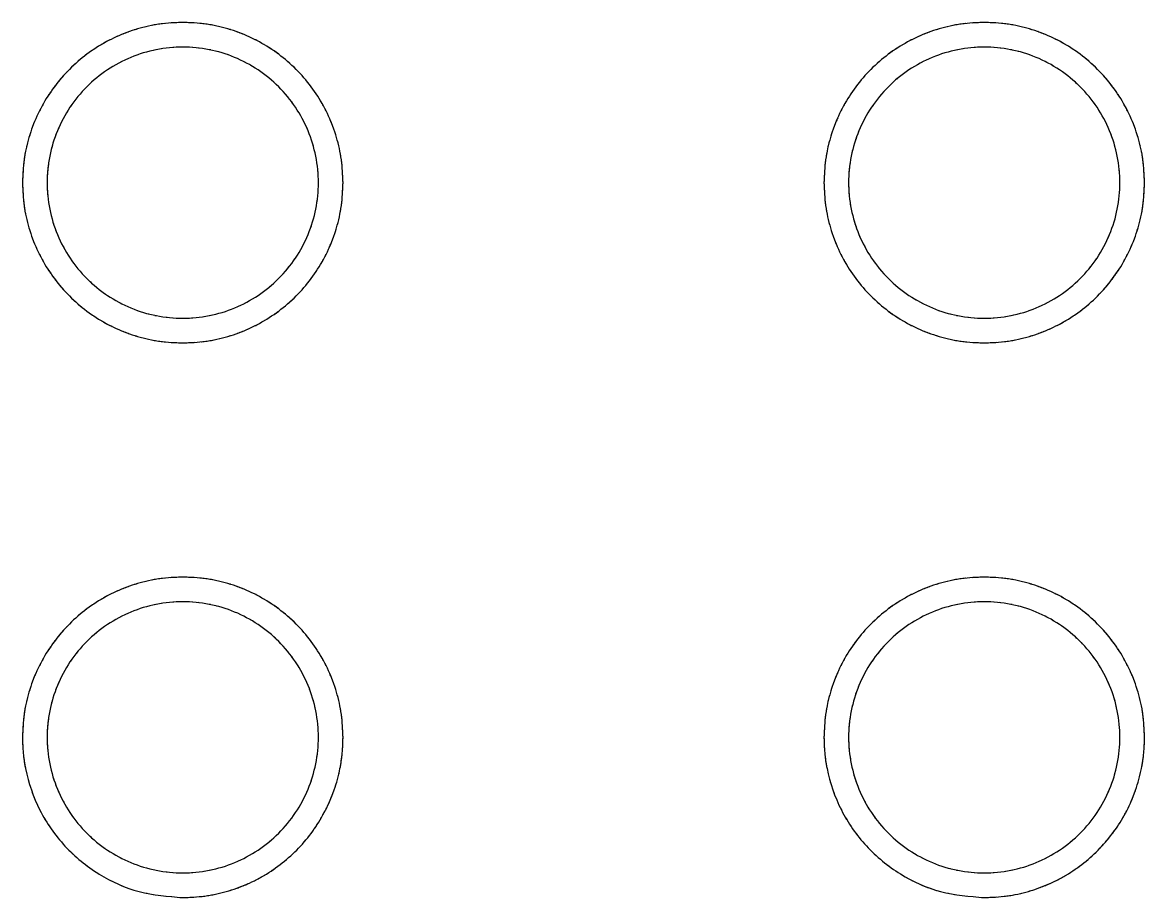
# Model space of a CAD drawing. Header units: millimetres. Extents: x 18456 to 179493, y -203649 to 469211.
# Drawn here: x 123016.5 to 123107.5, y 201347.6 to 201418.6 of the extents above; entities that cross this region are included whole.
import ezdxf

# ---------------------------------------------------------------- set-up
doc = ezdxf.new("R2010")
doc.units = ezdxf.units.MM
doc.linetypes.add('X-평면도(기본형)$0$HIDDENX2', pattern=[0.75, 0.5, -0.25])
doc.layers.add('X-평면도(기본형)$0$FUR', color=6, linetype='Continuous', true_color=0xff00ff)
doc.layers.add('X-평면도(기본형)$0$KITC', color=6, linetype='Continuous', true_color=0xff00ff)

# ---------------------------------------------------------------- blocks, each defined once
blk = doc.blocks.new('X-평면도(기본형)$0$SB1703 1500')
at = {"layer": 'X-평면도(기본형)$0$FUR', "color": 8, "true_color": 0x808080}
for points, knots in [([(556.697, 310.003), (556.723, 310.626), (556.774, 311.867), (557.186, 313.685), (557.83, 315.421), (558.72, 317.05), (559.836, 318.544), (561.158, 319.865), (562.652, 320.981), (564.281, 321.87), (566.016, 322.514), (567.833, 322.926), (569.073, 322.978), (569.695, 323.003)], [0, 0, 0, 0, 0.091524, 0.182233, 0.272609, 0.363089, 0.454127, 0.5459, 0.636938, 0.727418, 0.817791, 0.908493, 1, 1, 1, 1]), ([(569.697, 323.003), (570.32, 322.978), (571.56, 322.926), (573.376, 322.514), (575.112, 321.871), (576.741, 320.982), (578.235, 319.866), (579.557, 318.544), (580.673, 317.051), (581.563, 315.422), (582.207, 313.685), (582.619, 311.867), (582.671, 310.627), (582.697, 310.004)], [0, 0, 0, 0, 0.091491, 0.182185, 0.272558, 0.363043, 0.454089, 0.545871, 0.636919, 0.727407, 0.817785, 0.90849, 1, 1, 1, 1]), ([(621.697, 310.004), (621.723, 310.627), (621.774, 311.867), (622.186, 313.685), (622.831, 315.421), (623.72, 317.05), (624.837, 318.544), (626.159, 319.866), (627.652, 320.982), (629.281, 321.871), (631.017, 322.514), (632.834, 322.926), (634.074, 322.978), (634.697, 323.003)], [0, 0, 0, 0, 0.091522, 0.182228, 0.272599, 0.363075, 0.454107, 0.545876, 0.636911, 0.727393, 0.817771, 0.908481, 1, 1, 1, 1]), ([(634.697, 323.003), (635.32, 322.978), (636.56, 322.926), (638.377, 322.514), (640.113, 321.871), (641.741, 320.982), (643.235, 319.866), (644.557, 318.544), (645.674, 317.05), (646.563, 315.421), (647.207, 313.685), (647.62, 311.867), (647.671, 310.627), (647.697, 310.003)], [0, 0, 0, 0, 0.091499, 0.1822, 0.272579, 0.363068, 0.454117, 0.5459, 0.636946, 0.72743, 0.817802, 0.908499, 1, 1, 1, 1]), ([(558.696, 310.001), (558.695, 311.438), (558.983, 312.888), (560.09, 315.553), (560.901, 316.764), (562.933, 318.798), (564.162, 319.62), (566.827, 320.72), (568.26, 321.003), (571.13, 321.005), (572.581, 320.717), (575.243, 319.612), (576.458, 318.798), (578.488, 316.771), (579.313, 315.539), (580.134, 313.547), (580.553, 312.175), (580.696, 310.724), (580.697, 310.003)], [0, 0, 0, 0, 0.125, 0.125, 0.25, 0.25, 0.375, 0.375, 0.5, 0.5, 0.625, 0.625, 0.75, 0.75, 0.875, 0.875, 0.9375, 1, 1, 1, 1]), ([(623.696, 310.001), (623.695, 311.439), (623.983, 312.888), (625.09, 315.553), (625.901, 316.764), (627.933, 318.798), (629.162, 319.62), (631.827, 320.72), (633.26, 321.004), (636.13, 321.005), (637.581, 320.717), (640.243, 319.612), (641.458, 318.798), (643.488, 316.771), (644.313, 315.539), (645.134, 313.548), (645.553, 312.175), (645.696, 310.724), (645.697, 310.004)], [0, 0, 0, 0, 0.125, 0.125, 0.25, 0.25, 0.375, 0.375, 0.5, 0.5, 0.625, 0.625, 0.75, 0.75, 0.875, 0.875, 0.9375, 1, 1, 1, 1]), ([(569.697, 297.003), (569.074, 297.029), (567.834, 297.081), (566.018, 297.492), (564.282, 298.136), (562.653, 299.025), (561.16, 300.14), (559.838, 301.461), (558.721, 302.955), (557.832, 304.583), (557.187, 306.319), (556.775, 308.137), (556.723, 309.377), (556.697, 310)], [0, 0, 0, 0, 0.091493, 0.182189, 0.272564, 0.363051, 0.454097, 0.545879, 0.636927, 0.727415, 0.817792, 0.908494, 1, 1, 1, 1]), ([(580.697, 310.003), (580.697, 309.283), (580.557, 307.853), (580.132, 306.449), (579.304, 304.456), (578.492, 303.242), (576.46, 301.209), (575.232, 300.387), (572.566, 299.287), (571.136, 299.004), (568.263, 299.002), (566.813, 299.289), (564.149, 300.396), (562.938, 301.207), (560.904, 303.237), (560.082, 304.465), (558.981, 307.132), (558.697, 308.563), (558.696, 310.001)], [0, 0, 0, 0, 0.0625, 0.125, 0.125, 0.25, 0.25, 0.375, 0.375, 0.5, 0.5, 0.625, 0.625, 0.75, 0.75, 0.875, 0.875, 1, 1, 1, 1]), ([(582.697, 310.003), (582.671, 309.38), (582.62, 308.14), (582.207, 306.322), (581.563, 304.586), (580.674, 302.957), (579.557, 301.463), (578.236, 300.142), (576.742, 299.026), (575.113, 298.137), (573.377, 297.493), (571.561, 297.081), (570.321, 297.029), (569.698, 297.003)], [0, 0, 0, 0, 0.091531, 0.182244, 0.272621, 0.363101, 0.454136, 0.545904, 0.636936, 0.727413, 0.817785, 0.908489, 1, 1, 1, 1]), ([(634.697, 297.003), (634.074, 297.029), (632.834, 297.081), (631.018, 297.492), (629.282, 298.136), (627.653, 299.025), (626.16, 300.14), (624.838, 301.462), (623.721, 302.955), (622.832, 304.584), (622.187, 306.32), (621.775, 308.137), (621.723, 309.377), (621.697, 310)], [0, 0, 0, 0, 0.091492, 0.182188, 0.272565, 0.363055, 0.454105, 0.545893, 0.636943, 0.727431, 0.817805, 0.908502, 1, 1, 1, 1]), ([(645.697, 310.004), (645.697, 309.283), (645.557, 307.854), (645.132, 306.449), (644.304, 304.456), (643.492, 303.242), (641.46, 301.209), (640.232, 300.387), (637.566, 299.287), (636.136, 299.004), (633.263, 299.002), (631.813, 299.289), (629.149, 300.396), (627.938, 301.207), (625.904, 303.237), (625.082, 304.466), (623.981, 307.132), (623.697, 308.563), (623.696, 310.001)], [0, 0, 0, 0, 0.0625, 0.125, 0.125, 0.25, 0.25, 0.375, 0.375, 0.5, 0.5, 0.625, 0.625, 0.75, 0.75, 0.875, 0.875, 1, 1, 1, 1]), ([(647.697, 310.003), (647.671, 309.38), (647.619, 308.14), (647.207, 306.322), (646.563, 304.586), (645.674, 302.957), (644.557, 301.463), (643.235, 300.141), (641.741, 299.025), (640.112, 298.136), (638.376, 297.492), (636.559, 297.081), (635.32, 297.029), (634.697, 297.003)], [0, 0, 0, 0, 0.091523, 0.182231, 0.272604, 0.363082, 0.454116, 0.545885, 0.63692, 0.727401, 0.817777, 0.908484, 1, 1, 1, 1]), ([(556.697, 265.007), (556.723, 265.629), (556.775, 266.869), (557.187, 268.686), (557.831, 270.422), (558.72, 272.05), (559.836, 273.544), (561.158, 274.865), (562.652, 275.981), (564.28, 276.87), (566.016, 277.514), (567.833, 277.926), (569.073, 277.978), (569.696, 278.003)], [0, 0, 0, 0, 0.091497, 0.182185, 0.272544, 0.363012, 0.454042, 0.545815, 0.636858, 0.727348, 0.817737, 0.908462, 1, 1, 1, 1]), ([(569.697, 278.003), (570.32, 277.978), (571.56, 277.926), (573.378, 277.514), (575.114, 276.87), (576.743, 275.981), (578.237, 274.864), (579.558, 273.543), (580.675, 272.049), (581.564, 270.42), (582.208, 268.684), (582.62, 266.867), (582.671, 265.626), (582.697, 265.004)], [0, 0, 0, 0, 0.091513, 0.182227, 0.272619, 0.363121, 0.45418, 0.545971, 0.637017, 0.727495, 0.817855, 0.90853, 1, 1, 1, 1]), ([(621.697, 265.004), (621.723, 265.627), (621.774, 266.867), (622.186, 268.685), (622.831, 270.422), (623.721, 272.051), (624.837, 273.545), (626.159, 274.866), (627.653, 275.982), (629.282, 276.871), (631.018, 277.515), (632.834, 277.926), (634.074, 277.978), (634.697, 278.003)], [0, 0, 0, 0, 0.091546, 0.182269, 0.272653, 0.363135, 0.454169, 0.545933, 0.63696, 0.72743, 0.817796, 0.908494, 1, 1, 1, 1]), ([(634.697, 278.003), (635.32, 277.978), (636.56, 277.926), (638.377, 277.514), (640.112, 276.871), (641.741, 275.982), (643.235, 274.866), (644.557, 273.545), (645.673, 272.051), (646.563, 270.422), (647.207, 268.685), (647.619, 266.867), (647.671, 265.627), (647.697, 265.003)], [0, 0, 0, 0, 0.091476, 0.18216, 0.272526, 0.363008, 0.454052, 0.545837, 0.636889, 0.727384, 0.817769, 0.908481, 1, 1, 1, 1]), ([(558.696, 265.006), (558.697, 266.443), (558.98, 267.874), (560.081, 270.54), (560.906, 271.77), (562.93, 273.795), (564.169, 274.622), (566.807, 275.714), (568.267, 276.005), (571.127, 276.005), (572.589, 275.714), (575.226, 274.621), (576.464, 273.795), (578.487, 271.771), (579.313, 270.539), (580.137, 268.54), (580.555, 267.162), (580.697, 265.725), (580.697, 265.003)], [0, 0, 0, 0, 0.125, 0.125, 0.25, 0.25, 0.375, 0.375, 0.5, 0.5, 0.625, 0.625, 0.75, 0.75, 0.875, 0.875, 0.9375, 1, 1, 1, 1]), ([(623.696, 265.007), (623.697, 266.443), (623.98, 267.874), (625.081, 270.54), (625.906, 271.77), (627.93, 273.796), (629.17, 274.623), (631.807, 275.715), (633.267, 276.005), (636.127, 276.005), (637.589, 275.714), (640.226, 274.621), (641.464, 273.795), (643.487, 271.771), (644.314, 270.539), (645.137, 268.541), (645.555, 267.162), (645.697, 265.725), (645.697, 265.004)], [0, 0, 0, 0, 0.125, 0.125, 0.25, 0.25, 0.375, 0.375, 0.5, 0.5, 0.625, 0.625, 0.75, 0.75, 0.875, 0.875, 0.9375, 1, 1, 1, 1]), ([(569.697, 252.003), (569.084, 252.028), (567.87, 252.077), (566.099, 252.469), (564.421, 253.076), (562.855, 253.903), (561.42, 254.928), (560.136, 256.136), (559.022, 257.512), (558.097, 259.04), (557.382, 260.704), (556.954, 262.288), (556.733, 263.733), (556.709, 264.58), (556.697, 265.003)], [0, 0, 0, 0, 0.090035, 0.178293, 0.265381, 0.351769, 0.437831, 0.523891, 0.610271, 0.697346, 0.785584, 0.875592, 0.937797, 1, 1, 1, 1]), ([(580.697, 265.003), (580.697, 264.282), (580.553, 262.834), (580.135, 261.46), (579.314, 259.47), (578.486, 258.235), (576.466, 256.213), (575.223, 255.383), (572.587, 254.292), (571.125, 254.001), (568.27, 254.001), (566.803, 254.293), (564.168, 255.385), (562.929, 256.212), (560.907, 258.234), (560.079, 259.473), (558.986, 262.113), (558.694, 263.57), (558.696, 265.006)], [0, 0, 0, 0, 0.0625, 0.125, 0.125, 0.25, 0.25, 0.375, 0.375, 0.5, 0.5, 0.625, 0.625, 0.75, 0.75, 0.875, 0.875, 1, 1, 1, 1]), ([(582.697, 265.003), (582.685, 264.581), (582.661, 263.735), (582.354, 261.719), (581.435, 259.039), (579.37, 256.071), (576.583, 253.794), (573.273, 252.29), (570.892, 252.099), (569.699, 252.003)], [0, 0, 0, 0, 0.062296, 0.124586, 0.299826, 0.474267, 0.650162, 0.824662, 1, 1, 1, 1]), ([(634.696, 252.003), (634.098, 252.027), (632.906, 252.075), (631.155, 252.456), (629.474, 253.053), (627.888, 253.881), (626.425, 254.921), (625.119, 256.153), (623.998, 257.547), (623.08, 259.079), (622.377, 260.725), (621.954, 262.29), (621.733, 263.725), (621.709, 264.575), (621.697, 265.001)], [0, 0, 0, 0, 0.087878, 0.175153, 0.26224, 0.349531, 0.437443, 0.525362, 0.612672, 0.699789, 0.787104, 0.875034, 0.93752, 1, 1, 1, 1]), ([(645.697, 265.004), (645.697, 264.282), (645.553, 262.834), (645.135, 261.46), (644.314, 259.47), (643.487, 258.235), (641.467, 256.213), (640.223, 255.384), (637.587, 254.293), (636.126, 254.002), (633.27, 254.001), (631.803, 254.293), (629.168, 255.386), (627.929, 256.212), (625.907, 258.234), (625.079, 259.474), (623.986, 262.113), (623.694, 263.57), (623.696, 265.007)], [0, 0, 0, 0, 0.0625, 0.125, 0.125, 0.25, 0.25, 0.375, 0.375, 0.5, 0.5, 0.625, 0.625, 0.75, 0.75, 0.875, 0.875, 1, 1, 1, 1]), ([(647.697, 265.003), (647.685, 264.577), (647.66, 263.725), (647.351, 261.705), (646.427, 259.025), (644.36, 256.061), (641.574, 253.789), (638.267, 252.289), (635.889, 252.099), (634.697, 252.003)], [0, 0, 0, 0, 0.062719, 0.125435, 0.3006, 0.474909, 0.650603, 0.824887, 1, 1, 1, 1])]:
    blk.add_open_spline(points, degree=3, knots=knots, dxfattribs=at)
at = {"layer": 'X-평면도(기본형)$0$FUR', "color": 8, "linetype": 'X-평면도(기본형)$0$HIDDENX2', "ltscale": 2, "true_color": 0x808080}
for points, knots in [([(556.697, 310.003), (556.723, 310.626), (556.774, 311.867), (557.186, 313.685), (557.83, 315.421), (558.72, 317.05), (559.836, 318.544), (561.158, 319.865), (562.652, 320.981), (564.281, 321.87), (566.016, 322.514), (567.833, 322.926), (569.073, 322.978), (569.695, 323.003)], [0, 0, 0, 0, 0.091524, 0.182233, 0.272609, 0.363089, 0.454127, 0.5459, 0.636938, 0.727418, 0.817791, 0.908493, 1, 1, 1, 1]), ([(569.697, 323.003), (570.32, 322.978), (571.56, 322.926), (573.376, 322.514), (575.112, 321.871), (576.741, 320.982), (578.235, 319.866), (579.557, 318.544), (580.673, 317.051), (581.563, 315.422), (582.207, 313.685), (582.619, 311.867), (582.671, 310.627), (582.697, 310.004)], [0, 0, 0, 0, 0.091491, 0.182185, 0.272558, 0.363043, 0.454089, 0.545871, 0.636919, 0.727407, 0.817785, 0.90849, 1, 1, 1, 1]), ([(621.697, 310.004), (621.723, 310.627), (621.774, 311.867), (622.186, 313.685), (622.831, 315.421), (623.72, 317.05), (624.837, 318.544), (626.159, 319.866), (627.652, 320.982), (629.281, 321.871), (631.017, 322.514), (632.834, 322.926), (634.074, 322.978), (634.697, 323.003)], [0, 0, 0, 0, 0.091522, 0.182228, 0.272599, 0.363075, 0.454107, 0.545876, 0.636911, 0.727393, 0.817771, 0.908481, 1, 1, 1, 1]), ([(634.697, 323.003), (635.32, 322.978), (636.56, 322.926), (638.377, 322.514), (640.113, 321.871), (641.741, 320.982), (643.235, 319.866), (644.557, 318.544), (645.674, 317.05), (646.563, 315.421), (647.207, 313.685), (647.62, 311.867), (647.671, 310.627), (647.697, 310.003)], [0, 0, 0, 0, 0.091499, 0.1822, 0.272579, 0.363068, 0.454117, 0.5459, 0.636946, 0.72743, 0.817802, 0.908499, 1, 1, 1, 1]), ([(558.696, 310.001), (558.695, 311.438), (558.983, 312.888), (560.09, 315.553), (560.901, 316.764), (562.933, 318.798), (564.162, 319.62), (566.827, 320.72), (568.26, 321.003), (571.13, 321.005), (572.581, 320.717), (575.243, 319.612), (576.458, 318.798), (578.488, 316.771), (579.313, 315.539), (580.134, 313.547), (580.553, 312.175), (580.696, 310.724), (580.697, 310.003)], [0, 0, 0, 0, 0.125, 0.125, 0.25, 0.25, 0.375, 0.375, 0.5, 0.5, 0.625, 0.625, 0.75, 0.75, 0.875, 0.875, 0.9375, 1, 1, 1, 1]), ([(623.696, 310.001), (623.695, 311.439), (623.983, 312.888), (625.09, 315.553), (625.901, 316.764), (627.933, 318.798), (629.162, 319.62), (631.827, 320.72), (633.26, 321.004), (636.13, 321.005), (637.581, 320.717), (640.243, 319.612), (641.458, 318.798), (643.488, 316.771), (644.313, 315.539), (645.134, 313.548), (645.553, 312.175), (645.696, 310.724), (645.697, 310.004)], [0, 0, 0, 0, 0.125, 0.125, 0.25, 0.25, 0.375, 0.375, 0.5, 0.5, 0.625, 0.625, 0.75, 0.75, 0.875, 0.875, 0.9375, 1, 1, 1, 1]), ([(569.697, 297.003), (569.074, 297.029), (567.834, 297.081), (566.018, 297.492), (564.282, 298.136), (562.653, 299.025), (561.16, 300.14), (559.838, 301.461), (558.721, 302.955), (557.832, 304.583), (557.187, 306.319), (556.775, 308.137), (556.723, 309.377), (556.697, 310)], [0, 0, 0, 0, 0.091493, 0.182189, 0.272564, 0.363051, 0.454097, 0.545879, 0.636927, 0.727415, 0.817792, 0.908494, 1, 1, 1, 1]), ([(580.697, 310.003), (580.697, 309.283), (580.557, 307.853), (580.132, 306.449), (579.304, 304.456), (578.492, 303.242), (576.46, 301.209), (575.232, 300.387), (572.566, 299.287), (571.136, 299.004), (568.263, 299.002), (566.813, 299.289), (564.149, 300.396), (562.938, 301.207), (560.904, 303.237), (560.082, 304.465), (558.981, 307.132), (558.697, 308.563), (558.696, 310.001)], [0, 0, 0, 0, 0.0625, 0.125, 0.125, 0.25, 0.25, 0.375, 0.375, 0.5, 0.5, 0.625, 0.625, 0.75, 0.75, 0.875, 0.875, 1, 1, 1, 1]), ([(582.697, 310.003), (582.671, 309.38), (582.62, 308.14), (582.207, 306.322), (581.563, 304.586), (580.674, 302.957), (579.557, 301.463), (578.236, 300.142), (576.742, 299.026), (575.113, 298.137), (573.377, 297.493), (571.561, 297.081), (570.321, 297.029), (569.698, 297.003)], [0, 0, 0, 0, 0.091531, 0.182244, 0.272621, 0.363101, 0.454136, 0.545904, 0.636936, 0.727413, 0.817785, 0.908489, 1, 1, 1, 1]), ([(634.697, 297.003), (634.074, 297.029), (632.834, 297.081), (631.018, 297.492), (629.282, 298.136), (627.653, 299.025), (626.16, 300.14), (624.838, 301.462), (623.721, 302.955), (622.832, 304.584), (622.187, 306.32), (621.775, 308.137), (621.723, 309.377), (621.697, 310)], [0, 0, 0, 0, 0.091492, 0.182188, 0.272565, 0.363055, 0.454105, 0.545893, 0.636943, 0.727431, 0.817805, 0.908502, 1, 1, 1, 1]), ([(645.697, 310.004), (645.697, 309.283), (645.557, 307.854), (645.132, 306.449), (644.304, 304.456), (643.492, 303.242), (641.46, 301.209), (640.232, 300.387), (637.566, 299.287), (636.136, 299.004), (633.263, 299.002), (631.813, 299.289), (629.149, 300.396), (627.938, 301.207), (625.904, 303.237), (625.082, 304.466), (623.981, 307.132), (623.697, 308.563), (623.696, 310.001)], [0, 0, 0, 0, 0.0625, 0.125, 0.125, 0.25, 0.25, 0.375, 0.375, 0.5, 0.5, 0.625, 0.625, 0.75, 0.75, 0.875, 0.875, 1, 1, 1, 1]), ([(647.697, 310.003), (647.671, 309.38), (647.619, 308.14), (647.207, 306.322), (646.563, 304.586), (645.674, 302.957), (644.557, 301.463), (643.235, 300.141), (641.741, 299.025), (640.112, 298.136), (638.376, 297.492), (636.559, 297.081), (635.32, 297.029), (634.697, 297.003)], [0, 0, 0, 0, 0.091523, 0.182231, 0.272604, 0.363082, 0.454116, 0.545885, 0.63692, 0.727401, 0.817777, 0.908484, 1, 1, 1, 1]), ([(556.697, 265.007), (556.723, 265.629), (556.775, 266.869), (557.187, 268.686), (557.831, 270.422), (558.72, 272.05), (559.836, 273.544), (561.158, 274.865), (562.652, 275.981), (564.28, 276.87), (566.016, 277.514), (567.833, 277.926), (569.073, 277.978), (569.696, 278.003)], [0, 0, 0, 0, 0.091497, 0.182185, 0.272544, 0.363012, 0.454042, 0.545815, 0.636858, 0.727348, 0.817737, 0.908462, 1, 1, 1, 1]), ([(569.697, 278.003), (570.32, 277.978), (571.56, 277.926), (573.378, 277.514), (575.114, 276.87), (576.743, 275.981), (578.237, 274.864), (579.558, 273.543), (580.675, 272.049), (581.564, 270.42), (582.208, 268.684), (582.62, 266.867), (582.671, 265.626), (582.697, 265.004)], [0, 0, 0, 0, 0.091513, 0.182227, 0.272619, 0.363121, 0.45418, 0.545971, 0.637017, 0.727495, 0.817855, 0.90853, 1, 1, 1, 1]), ([(621.697, 265.004), (621.723, 265.627), (621.774, 266.867), (622.186, 268.685), (622.831, 270.422), (623.721, 272.051), (624.837, 273.545), (626.159, 274.866), (627.653, 275.982), (629.282, 276.871), (631.018, 277.515), (632.834, 277.926), (634.074, 277.978), (634.697, 278.003)], [0, 0, 0, 0, 0.091546, 0.182269, 0.272653, 0.363135, 0.454169, 0.545933, 0.63696, 0.72743, 0.817796, 0.908494, 1, 1, 1, 1]), ([(634.697, 278.003), (635.32, 277.978), (636.56, 277.926), (638.377, 277.514), (640.112, 276.871), (641.741, 275.982), (643.235, 274.866), (644.557, 273.545), (645.673, 272.051), (646.563, 270.422), (647.207, 268.685), (647.619, 266.867), (647.671, 265.627), (647.697, 265.003)], [0, 0, 0, 0, 0.091476, 0.18216, 0.272526, 0.363008, 0.454052, 0.545837, 0.636889, 0.727384, 0.817769, 0.908481, 1, 1, 1, 1]), ([(558.696, 265.006), (558.697, 266.443), (558.98, 267.874), (560.081, 270.54), (560.906, 271.77), (562.93, 273.795), (564.169, 274.622), (566.807, 275.714), (568.267, 276.005), (571.127, 276.005), (572.589, 275.714), (575.226, 274.621), (576.464, 273.795), (578.487, 271.771), (579.313, 270.539), (580.137, 268.54), (580.555, 267.162), (580.697, 265.725), (580.697, 265.003)], [0, 0, 0, 0, 0.125, 0.125, 0.25, 0.25, 0.375, 0.375, 0.5, 0.5, 0.625, 0.625, 0.75, 0.75, 0.875, 0.875, 0.9375, 1, 1, 1, 1]), ([(623.696, 265.007), (623.697, 266.443), (623.98, 267.874), (625.081, 270.54), (625.906, 271.77), (627.93, 273.796), (629.17, 274.623), (631.807, 275.715), (633.267, 276.005), (636.127, 276.005), (637.589, 275.714), (640.226, 274.621), (641.464, 273.795), (643.487, 271.771), (644.314, 270.539), (645.137, 268.541), (645.555, 267.162), (645.697, 265.725), (645.697, 265.004)], [0, 0, 0, 0, 0.125, 0.125, 0.25, 0.25, 0.375, 0.375, 0.5, 0.5, 0.625, 0.625, 0.75, 0.75, 0.875, 0.875, 0.9375, 1, 1, 1, 1]), ([(569.697, 252.003), (569.084, 252.028), (567.87, 252.077), (566.099, 252.469), (564.421, 253.076), (562.855, 253.903), (561.42, 254.928), (560.136, 256.136), (559.022, 257.512), (558.097, 259.04), (557.382, 260.704), (556.954, 262.288), (556.733, 263.733), (556.709, 264.58), (556.697, 265.003)], [0, 0, 0, 0, 0.090035, 0.178293, 0.265381, 0.351769, 0.437831, 0.523891, 0.610271, 0.697346, 0.785584, 0.875592, 0.937797, 1, 1, 1, 1]), ([(580.697, 265.003), (580.697, 264.282), (580.553, 262.834), (580.135, 261.46), (579.314, 259.47), (578.486, 258.235), (576.466, 256.213), (575.223, 255.383), (572.587, 254.292), (571.125, 254.001), (568.27, 254.001), (566.803, 254.293), (564.168, 255.385), (562.929, 256.212), (560.907, 258.234), (560.079, 259.473), (558.986, 262.113), (558.694, 263.57), (558.696, 265.006)], [0, 0, 0, 0, 0.0625, 0.125, 0.125, 0.25, 0.25, 0.375, 0.375, 0.5, 0.5, 0.625, 0.625, 0.75, 0.75, 0.875, 0.875, 1, 1, 1, 1]), ([(582.697, 265.003), (582.685, 264.581), (582.661, 263.735), (582.354, 261.719), (581.435, 259.039), (579.37, 256.071), (576.583, 253.794), (573.273, 252.29), (570.892, 252.099), (569.699, 252.003)], [0, 0, 0, 0, 0.062296, 0.124586, 0.299826, 0.474267, 0.650162, 0.824662, 1, 1, 1, 1]), ([(634.696, 252.003), (634.098, 252.027), (632.906, 252.075), (631.155, 252.456), (629.474, 253.053), (627.888, 253.881), (626.425, 254.921), (625.119, 256.153), (623.998, 257.547), (623.08, 259.079), (622.377, 260.725), (621.954, 262.29), (621.733, 263.725), (621.709, 264.575), (621.697, 265.001)], [0, 0, 0, 0, 0.087878, 0.175153, 0.26224, 0.349531, 0.437443, 0.525362, 0.612672, 0.699789, 0.787104, 0.875034, 0.93752, 1, 1, 1, 1]), ([(645.697, 265.004), (645.697, 264.282), (645.553, 262.834), (645.135, 261.46), (644.314, 259.47), (643.487, 258.235), (641.467, 256.213), (640.223, 255.384), (637.587, 254.293), (636.126, 254.002), (633.27, 254.001), (631.803, 254.293), (629.168, 255.386), (627.929, 256.212), (625.907, 258.234), (625.079, 259.474), (623.986, 262.113), (623.694, 263.57), (623.696, 265.007)], [0, 0, 0, 0, 0.0625, 0.125, 0.125, 0.25, 0.25, 0.375, 0.375, 0.5, 0.5, 0.625, 0.625, 0.75, 0.75, 0.875, 0.875, 1, 1, 1, 1]), ([(647.697, 265.003), (647.685, 264.577), (647.66, 263.725), (647.351, 261.705), (646.427, 259.025), (644.36, 256.061), (641.574, 253.789), (638.267, 252.289), (635.889, 252.099), (634.697, 252.003)], [0, 0, 0, 0, 0.062719, 0.125435, 0.3006, 0.474909, 0.650603, 0.824887, 1, 1, 1, 1])]:
    blk.add_open_spline(points, degree=3, knots=knots, dxfattribs=at)
blk = doc.blocks.new('X-평면도(기본형)$0$ba15002200')
at = {"layer": 'X-평면도(기본형)$0$FUR'}
blk.add_blockref('X-평면도(기본형)$0$SB1703 1500', (0, 1400), dxfattribs=at)

msp = doc.modelspace()

# ---------------------------------------------------------------- block references
at = {"layer": 'X-평면도(기본형)$0$KITC', "xscale": -1}
msp.add_blockref('X-평면도(기본형)$0$ba15002200', (123664.191, 199695.569), dxfattribs=at)

doc.saveas('drawing.dxf')
